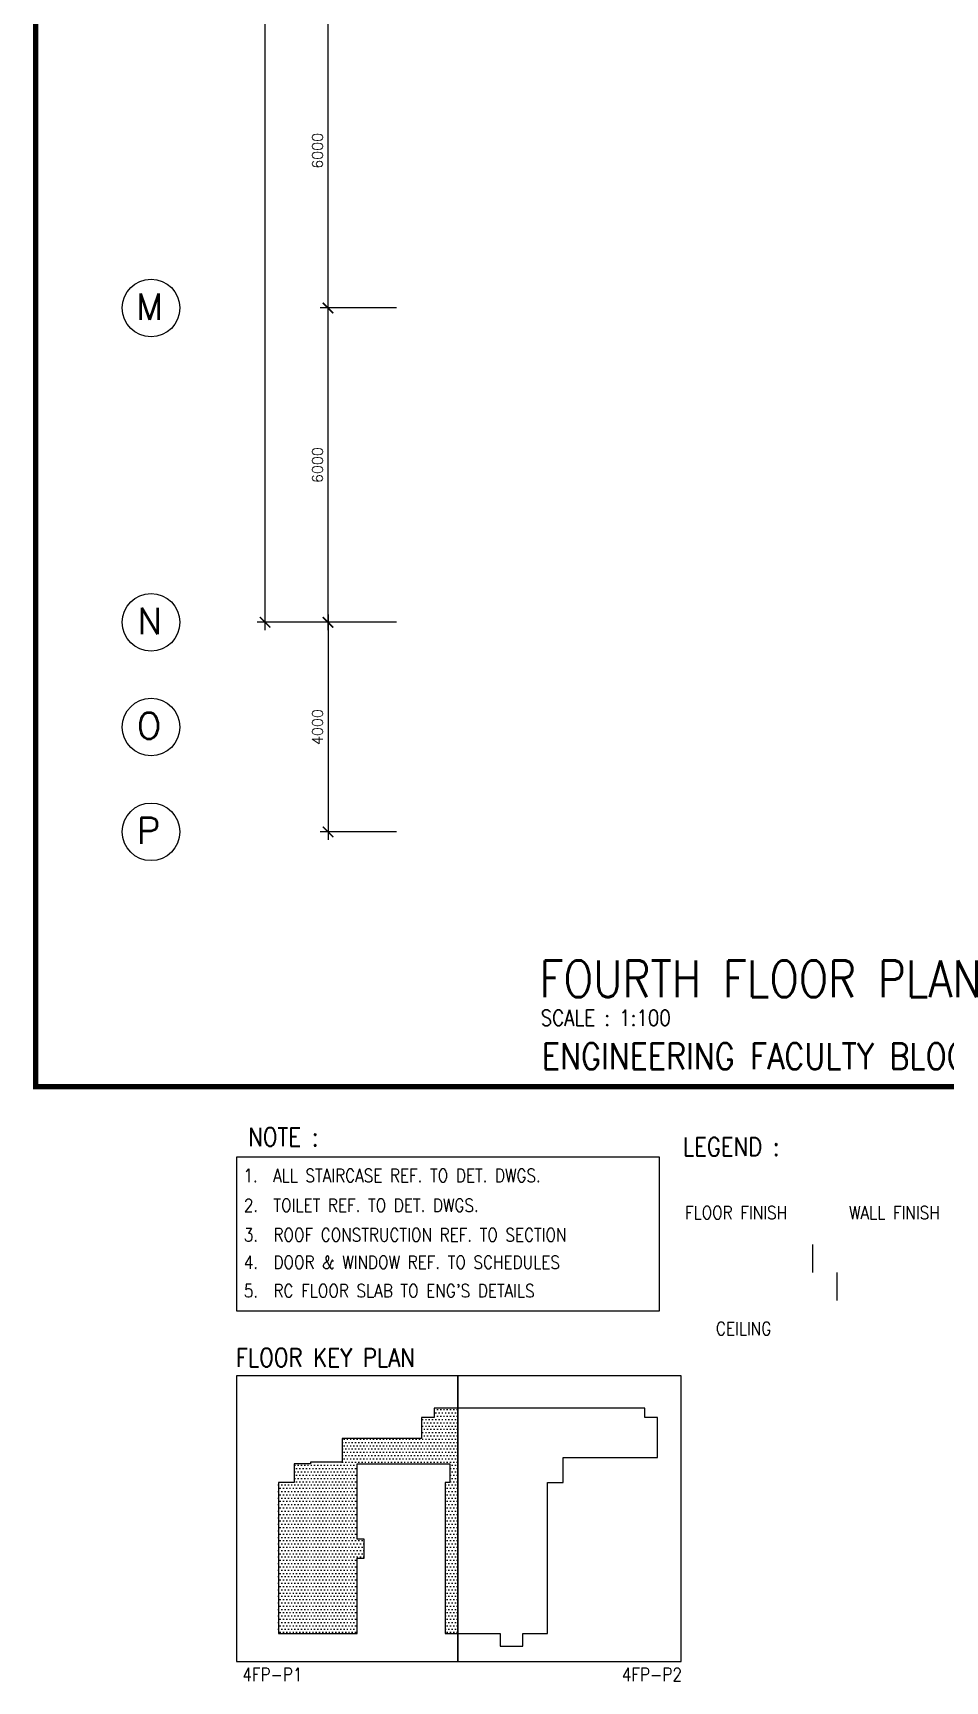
# Model space of a CAD drawing. Extents: x 2266480 to 2632177, y -858634 to -757244.
# Drawn here: x 2266614 to 2284014, y -858634 to -827174 of the extents above; entities that cross this region are included whole.
import ezdxf
from ezdxf.enums import TextEntityAlignment as Align

# ---------------------------------------------------------------- set-up
doc = ezdxf.new("R2010")
doc.units = 0
doc.header["$LTSCALE"] = 10
doc.header["$MEASUREMENT"] = 0
doc.layers.get('0').update_dxf_attribs({"linetype": 'CONTINUOUS'})
doc.layers.get('DEFPOINTS').update_dxf_attribs({"linetype": 'CONTINUOUS'})
for name, color, linetype in [('DIM', 7, 'CONTINUOUS'), ('GRID-T', 7, 'CONTINUOUS'), ('LINE', 7, 'CONTINUOUS'), ('PL', 5, 'CONTINUOUS'), ('T50', 4, 'CONTINUOUS')]:
    doc.layers.add(name, color=color, linetype=linetype)
doc.styles.add('ROMANS', font='romans')
doc.styles.get("Standard").update_dxf_attribs({"font": 'ROMANS.SHX'})
doc.dimstyles.new('STANDARD$0', dxfattribs={"dimscale": 0, "dimtxt": 8, "dimasz": 6, "dimexe": 1, "dimexo": 1, "dimgap": 3, "dimtad": 1, "dimdec": 0, "dimlfac": -1, "dimrnd": 1, "dimzin": 0, "dimdsep": 46, "dimtxsty": 'Standard', "dimcen": 0, "dimclrd": 5, "dimclre": 250, "dimadec": 0, "dimazin": 0, "dimtfac": 1, "dimtdec": 4, "dimtofl": 0, "dimtmove": 0, "dimatfit": 3, "dimfxl": 1, "dimtolj": 1, "dimtzin": 0, "dimarcsym": 0})

# ---------------------------------------------------------------- blocks, each defined once
blk = doc.blocks.new('_ARCHTICK')
at = {"color": 0, "linetype": 'ByBlock', "const_width": 0.15}
blk.add_lwpolyline([(-0.5, -0.5), (0.5, 0.5)], dxfattribs=at)
blk = doc.blocks.new('*D90')
at = {"layer": 'DEFPOINTS', "color": 0, "transparency": 16777216}
for p in [(2271043, -784424), (2272943, -784424), (2272943, -838424)]:
    blk.add_point(p, dxfattribs=at)
at = {"layer": 'DIM', "color": 7, "lineweight": -2, "transparency": 16777216}
for p, q in [((2271043, -838574), (2271043, -784274)), ((2272793, -784424), (2270893, -784424)), ((2272793, -838424), (2270893, -838424))]:
    blk.add_line(p, q, dxfattribs=at)
at = {"layer": 'DIM', "color": 7, "lineweight": -2, "transparency": 16777216, "xscale": 200, "yscale": 200, "zscale": 200}
for p, rotation in [((2271043, -784424), 90), ((2271043, -838424), 270)]:
    blk.add_blockref('_ARCHTICK', p, dxfattribs=dict(at, rotation=rotation))
at = {"layer": 'DIM', "color": 7, "transparency": 16777216, "insert": (2270843, -811424), "char_height": 200, "attachment_point": 5, "rotation": 90, "style": 'ROMANS'}
blk.add_mtext('\\A1;54000', dxfattribs=at)
blk = doc.blocks.new('*D91')
at = {"layer": 'DEFPOINTS', "color": 0, "transparency": 16777216}
for p in [(2272243, -832424), (2273700, -832424), (2273700, -838424)]:
    blk.add_point(p, dxfattribs=at)
at = {"layer": 'DIM', "color": 7, "lineweight": -2, "transparency": 16777216}
for p, q in [((2273550, -832424), (2272093, -832424)), ((2272243, -838574), (2272243, -832274)), ((2273550, -838424), (2272093, -838424))]:
    blk.add_line(p, q, dxfattribs=at)
at = {"layer": 'DIM', "color": 7, "lineweight": -2, "transparency": 16777216, "xscale": 200, "yscale": 200, "zscale": 200}
for p, rotation in [((2272243, -832424), 90), ((2272243, -838424), 270)]:
    blk.add_blockref('_ARCHTICK', p, dxfattribs=dict(at, rotation=rotation))
at = {"layer": 'DIM', "color": 7, "transparency": 16777216, "insert": (2272043, -835424), "char_height": 200, "attachment_point": 5, "rotation": 90, "style": 'ROMANS'}
blk.add_mtext('\\A1;6000', dxfattribs=at)
blk = doc.blocks.new('*D92')
at = {"layer": 'DEFPOINTS', "color": 0, "transparency": 16777216}
for p in [(2272243, -826424), (2273700, -826424), (2273700, -832424)]:
    blk.add_point(p, dxfattribs=at)
at = {"layer": 'DIM', "color": 7, "lineweight": -2, "transparency": 16777216}
for p, q in [((2273550, -826424), (2272093, -826424)), ((2272243, -832574), (2272243, -826274)), ((2273550, -832424), (2272093, -832424))]:
    blk.add_line(p, q, dxfattribs=at)
at = {"layer": 'DIM', "color": 7, "lineweight": -2, "transparency": 16777216, "xscale": 200, "yscale": 200, "zscale": 200}
for p, rotation in [((2272243, -826424), 90), ((2272243, -832424), 270)]:
    blk.add_blockref('_ARCHTICK', p, dxfattribs=dict(at, rotation=rotation))
at = {"layer": 'DIM', "color": 7, "transparency": 16777216, "insert": (2272043, -829424), "char_height": 200, "attachment_point": 5, "rotation": 90, "style": 'ROMANS'}
blk.add_mtext('\\A1;6000', dxfattribs=at)
blk = doc.blocks.new('*D100')
at = {"layer": 'DEFPOINTS', "color": 0, "transparency": 16777216}
for p in [(2273700, -838424), (2272243, -842424), (2273700, -842424)]:
    blk.add_point(p, dxfattribs=at)
at = {"layer": 'DIM', "color": 7, "lineweight": -2, "transparency": 16777216}
for p, q in [((2272243, -838274), (2272243, -842574)), ((2273550, -838424), (2272093, -838424)), ((2273550, -842424), (2272093, -842424))]:
    blk.add_line(p, q, dxfattribs=at)
at = {"layer": 'DIM', "color": 7, "lineweight": -2, "transparency": 16777216, "xscale": 200, "yscale": 200, "zscale": 200}
for p, rotation in [((2272243, -838424), 90), ((2272243, -842424), 270)]:
    blk.add_blockref('_ARCHTICK', p, dxfattribs=dict(at, rotation=rotation))
at = {"layer": 'DIM', "color": 7, "transparency": 16777216, "insert": (2272043, -840424), "char_height": 200, "attachment_point": 5, "rotation": 90, "style": 'ROMANS'}
blk.add_mtext('\\A1;4000', dxfattribs=at)

msp = doc.modelspace()

# ---------------------------------------------------------------- hatches: boundary and pattern name
at = {"layer": 'PL'}
h = msp.add_hatch(dxfattribs=at)
h.set_pattern_fill('DOTS', color=0, scale=1000, style=0)
h.set_pattern_definition([(0, (860798.956, 608.56), (31.25, 62.5), [0, -62.5])])
h.paths.add_polyline_path([(2274568.6, -854487.1), (2274568.6, -854847.1), (2274478.6, -854847.1), (2274478.6, -857727.1), (2274722.3, -857727.1), (2274722.3, -853425.1), (2274268.6, -853425.1), (2274268.6, -853601.1), (2274028.6, -853601.1), (2274028.6, -854007.1), (2272510.6, -854007.1), (2272510.6, -854454.1), (2271909, -854454.1), (2271909, -854487.1), (2271598.6, -854487.1), (2271598.6, -854847.1), (2271298.6, -854847.1), (2271298.6, -857727.1), (2272798.6, -857727.1), (2272798.6, -856287.1), (2272933.6, -856287.1), (2272933.6, -855927.1), (2272798.6, -855926.6), (2272798.6, -854487.1)])

# ---------------------------------------------------------------- linework, layer by layer
at = {"color": 0}
for p, q in [((2281484.2, -850300.5), (2281484.2, -850834.3)), ((2281947.3, -850834.3), (2281947.3, -851368.1))]:
    msp.add_line(p, q, dxfattribs=at)
at = {"layer": 'GRID-T', "color": 0}
for centre in [(2268866.9, -832424.1), (2268866.9, -838424.1), (2268866.9, -840424.1), (2268866.9, -842424.1)]:
    msp.add_circle(centre, 550, dxfattribs=at)
at = {"layer": 'LINE', "color": 0}
msp.add_lwpolyline([(2270497.2, -851568.5), (2278565.3, -851568.5), (2278565.3, -848632.4), (2270497.2, -848632.4)], close=True, dxfattribs=at)
at = {"layer": 'PL', "color": 0, "ltscale": 2, "const_width": 100}
msp.add_lwpolyline([(2266663.5, -847288.2), (2337081.9, -847288.2), (2337081.9, -757293.9), (2266663.5, -757293.9)], close=True, dxfattribs=at)
at = {"layer": 'PL', "color": 0}
for points in [[(2270497.2, -858258.9), (2274722.3, -858258.9), (2274722.3, -852810.1), (2270497.2, -852810.1)], [(2274722.3, -858258.9), (2278983.2, -858258.9), (2278983.2, -852810.1), (2274722.3, -852810.1)]]:
    msp.add_lwpolyline(points, close=True, dxfattribs=at)
msp.add_lwpolyline([(2271298.6, -854847.1), (2271298.6, -857727.1), (2272798.6, -857727.1), (2272798.6, -856287.1), (2272933.6, -856287.1), (2272933.6, -855927.1), (2272798.6, -855926.6), (2272798.6, -854487.1), (2274568.6, -854487.1), (2274568.6, -854847.1), (2274478.6, -854847.1), (2274478.6, -857727.1), (2275528.6, -857727.1), (2275528.6, -857967.1), (2275960.6, -857967.1), (2275960.6, -857727.1), (2276428.6, -857727.1), (2276428.6, -854847.1), (2276728.6, -854847.1), (2276728.6, -854367.1), (2278528.6, -854367.1), (2278528.6, -853602.7), (2278288.6, -853602.7), (2278288.6, -853425.1), (2274268.6, -853425.1), (2274268.6, -853601.1), (2274028.6, -853601.1), (2274028.6, -854007.1), (2272510.6, -854007.1), (2272510.6, -854454.1), (2271909, -854454.1), (2271909, -854487.1), (2271598.6, -854487.1), (2271598.6, -854847.1), (2271298.6, -854847.1)], dxfattribs=at)

# ---------------------------------------------------------------- texts
at = {"color": 0, "style": 'ROMANS', "width": 0.85}
for s, height, p in [('FOURTH FLOOR PLAN', 700, (2276278.7, -845578.5)), ('SCALE : 1:100', 300, (2276300.9, -846124.7)), ('ENGINEERING FACULTY BLOCK', 500, (2276321.8, -846957.2))]:
    msp.add_text(s, height=height, dxfattribs=at).set_placement(p)
at = {"layer": 'GRID-T', "color": 0, "style": 'ROMANS'}
for s, p in [('M', (2268581.9, -832649.9)), ('N', (2268605.9, -838649.9)), ('O', (2268592.7, -840649.9)), ('P', (2268592.7, -842649.9))]:
    msp.add_text(s, height=500, dxfattribs=at).set_placement(p)
at = {"layer": 'T50', "color": 0, "style": 'ROMANS', "width": 0.85}
for s, height, p in [('NOTE :', 350, (2271389.6, -848248.2, 1895.1)), ('LEGEND :', 350, (2279935, -848434.7, 1895.1)), ('FLOOR FINISH', 250, (2280027.2, -849693.3, 1895.1)), ('WALL FINISH', 250, (2283048.1, -849693.3, 1895.1)), ('CEILING', 250, (2280171, -851905.7, 1895.1))]:
    msp.add_text(s, height=height, dxfattribs=at).set_placement(p, align=Align.MIDDLE)
for s, height, p in [('1.  ALL STAIRCASE REF. TO DET. DWGS.', 250, (2270629, -849109.6)), ('2.  TOILET REF. TO DET. DWGS.', 250, (2270637.1, -849678.2)), ('3.  ROOF CONSTRUCTION REF. TO SECTION', 250, (2270637.1, -850241)), ('4.  DOOR & WINDOW REF. TO SCHEDULES', 250, (2270637.1, -850766)), ("5.  RC FLOOR SLAB TO ENG'S DETAILS", 250, (2270637.1, -851309)), ('FLOOR KEY PLAN', 350, (2270482.3, -852633.5)), ('4FP-P1', 250, (2270607.3, -858634.4)), ('4FP-P2', 250, (2277848.2, -858634.4))]:
    msp.add_text(s, height=height, dxfattribs=at).set_placement(p)

# ---------------------------------------------------------------- dimensions: what is measured, and where the dimension line sits
at = {"layer": 'DIM', "color": 0}
for p1, p2, distance, picture, middle in [((2272942.5, -838424.1), (2272942.5, -784424.1), 1899.4, '*D90', (2270843.1, -811424.1)), ((2273700.4, -832424.1), (2273700.4, -826424.1), 1457.3, '*D92', (2272043.1, -829424.1)), ((2273700.4, -838424.1), (2273700.4, -832424.1), 1457.3, '*D91', (2272043.1, -835424.1)), ((2273700.4, -838424.1), (2273700.4, -842424.1), -1457.3, '*D100', (2272043.1, -840424.1))]:
    dim = msp.add_aligned_dim(p1=p1, p2=p2, distance=distance, dimstyle='STANDARD$0', override={"dimscale": 100, "dimtxt": 2, "dimasz": 2, "dimexe": 1.5, "dimexo": 1.5, "dimgap": 1, "dimtxsty": 'ROMANS', "dimblk": 'ARCHTICK', "dimdle": 1.5, "dimclrd": 7, "dimclre": 7, "dimclrt": 7, "dimtdec": 0, "dimtmove": 2}, dxfattribs=at)
    dim.commit()
    dim.dimension.update_dxf_attribs({"geometry": picture, "text_midpoint": middle})

doc.saveas('drawing.dxf')
